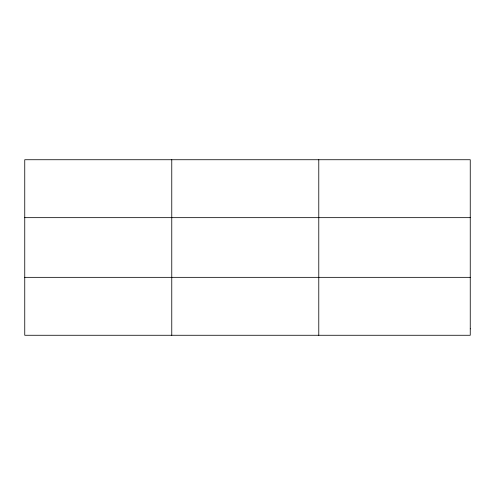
<?xml version="1.0" encoding="UTF-8"?>
<svg xmlns="http://www.w3.org/2000/svg" width="495" height="495" viewBox="0 0 495 495"><rect width="100%" height="100%" fill="white"/><g stroke="black" fill="none" stroke-linecap="round" stroke-linejoin="round"><path stroke-width="0.74" d="M171.765 335.27L171.765 159.73M318.78 335.27L318.78 159.73M24.75 217.658L470.25 217.658M24.75 277.342L470.25 277.342M470.25 328.835L470.25 335.27L24.75 335.27L24.75 159.73L470.25 159.73L470.25 328.835"/></g></svg>
